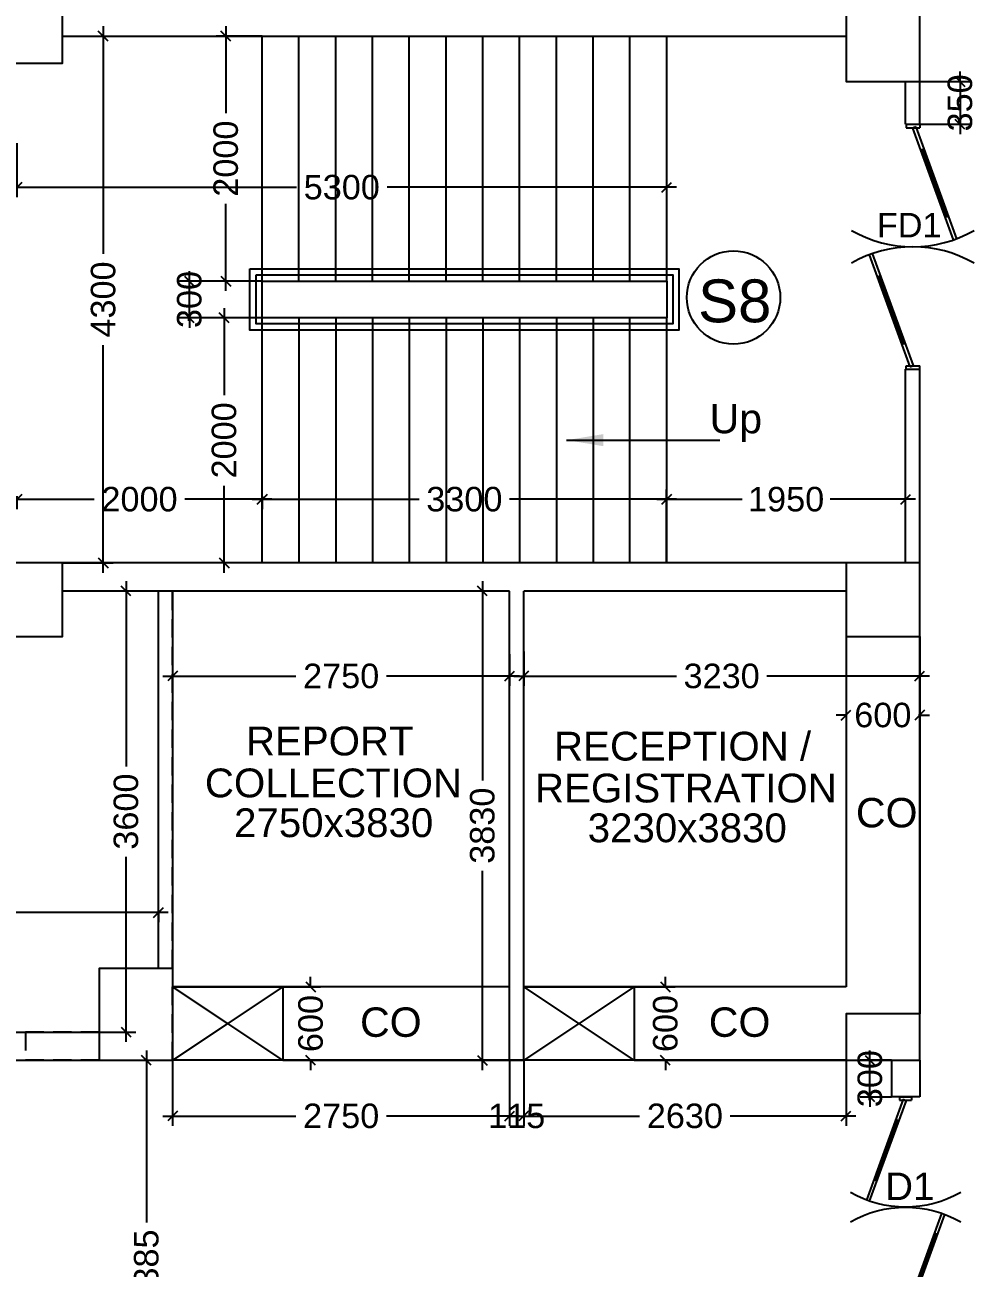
# Model space of a CAD drawing. Extents: x 6345096 to 6738923, y -6490958 to -6305885.
# Drawn here: x 6565660 to 6573420, y -6405167 to -6395018 of the extents above; entities that cross this region are included whole.
import ezdxf
from ezdxf.enums import TextEntityAlignment as Align

# ---------------------------------------------------------------- set-up
doc = ezdxf.new("R2010")
doc.units = 0
doc.header["$LTSCALE"] = 600
doc.header["$MEASUREMENT"] = 0
doc.header["$PDMODE"] = 35
doc.linetypes.add('DASHED', pattern=[0.75, 0.5, -0.25])
doc.linetypes.add('HIDDEN', pattern=[0.375, 0.25, -0.125])
doc.layers.get('0').update_dxf_attribs({"linetype": 'CONTINUOUS'})
doc.layers.get('Defpoints').update_dxf_attribs({"linetype": 'CONTINUOUS'})
for name, color, linetype in [('Counter', 7, 'CONTINUOUS'), ('DOOR', 32, 'CONTINUOUS'), ('Fire Door', 10, 'CONTINUOUS'), ('HS', 251, 'CONTINUOUS'), ('joinery', 7, 'CONTINUOUS'), ('LA-column', 3, 'CONTINUOUS'), ('PARTI', 21, 'CONTINUOUS'), ('Railing', 21, 'CONTINUOUS'), ('Room Dim', 1, 'CONTINUOUS'), ('Stairscase', 7, 'CONTINUOUS'), ('STEPS', 7, 'CONTINUOUS'), ('TEXT', 6, 'CONTINUOUS'), ('Walls', 7, 'CONTINUOUS'), ('Working Dim', 5, 'CONTINUOUS')]:
    doc.layers.add(name, color=color, linetype=linetype)
doc.styles.add('ari', font='arial.ttf')
doc.styles.add('ARIAL', font='arial.ttf')
doc.dimstyles.new('int. dim', dxfattribs={"dimtxt": 200, "dimasz": 80, "dimexe": 80, "dimexo": 0, "dimgap": 70, "dimtad": 0, "dimdec": 0, "dimzin": 12, "dimdsep": 46, "dimtxsty": 'ari', "dimblk": 'OBLIQUE', "dimcen": 2, "dimdle": 80, "dimclrd": 256, "dimclre": 256, "dimclrt": 6, "dimadec": 0, "dimazin": 0, "dimtfac": 1, "dimtdec": 0, "dimtix": 1, "dimtmove": 2, "dimatfit": 3, "dimfxl": 1, "dimtolj": 1, "dimtzin": 0, "dimlwd": -1, "dimlwe": -1, "dimarcsym": 0})

# ---------------------------------------------------------------- blocks, each defined once
blk = doc.blocks.new('_Oblique')
at = {"color": 0, "linetype": 'ByBlock', "lineweight": -2}
blk.add_line((-0.5, -0.5), (0.5, 0.5), dxfattribs=at)
blk = doc.blocks.new('*D687')
at = {"layer": 'Defpoints', "color": 0, "transparency": 16777216}
for p in [(6566750, -6399640, 5), (6566265, -6403240), (6566485, -6403240)]:
    blk.add_point(p, dxfattribs=at)
at = {"layer": 'Working Dim', "transparency": 16777216}
for p, q in [((6566485, -6399560), (6566485, -6401071)), ((6566750, -6399640), (6566405, -6399640)), ((6566485, -6403320), (6566485, -6401808)), ((6566265, -6403240), (6566565, -6403240))]:
    blk.add_line(p, q, dxfattribs=at)
at = {"layer": 'Working Dim', "transparency": 16777216, "xscale": 80, "yscale": 80, "zscale": 80}
for p, rotation in [((6566485, -6399640), 90), ((6566485, -6403240), 270)]:
    blk.add_blockref('_Oblique', p, dxfattribs=dict(at, rotation=rotation))
at = {"layer": 'Working Dim', "color": 6, "transparency": 16777216, "insert": (6566485, -6401440), "char_height": 200, "attachment_point": 5, "rotation": 90, "style": 'ari'}
blk.add_mtext('\\A1;3600', dxfattribs=at)
blk = doc.blocks.new('*D688')
at = {"layer": 'Defpoints', "color": 0, "transparency": 16777216}
for p in [(6566865, -6400154, 5), (6569614, -6400154, 5), (6569614, -6400334)]:
    blk.add_point(p, dxfattribs=at)
at = {"layer": 'Working Dim', "transparency": 16777216}
for p, q in [((6566865, -6400154), (6566865, -6400414)), ((6569614, -6400154), (6569614, -6400414)), ((6566785, -6400334), (6567870, -6400334)), ((6569694, -6400334), (6568610, -6400334))]:
    blk.add_line(p, q, dxfattribs=at)
at = {"layer": 'Working Dim', "transparency": 16777216, "xscale": 80, "yscale": 80, "zscale": 80, "rotation": 180}
blk.add_blockref('_Oblique', (6566865, -6400334), dxfattribs=at)
at = {"layer": 'Working Dim', "transparency": 16777216, "xscale": 80, "yscale": 80, "zscale": 80}
blk.add_blockref('_Oblique', (6569614, -6400334), dxfattribs=at)
at = {"layer": 'Working Dim', "color": 6, "transparency": 16777216, "insert": (6568240, -6400334), "char_height": 200, "attachment_point": 5, "style": 'ari'}
blk.add_mtext('\\A1;2750', dxfattribs=at)
blk = doc.blocks.new('*D689')
at = {"layer": 'Defpoints', "color": 0, "transparency": 16777216}
for p in [(6569614, -6399640, 5), (6569392, -6403470), (6569614, -6403470, 5)]:
    blk.add_point(p, dxfattribs=at)
at = {"layer": 'Working Dim', "transparency": 16777216}
for p, q in [((6569392, -6399560), (6569392, -6401186)), ((6569614, -6399640), (6569312, -6399640)), ((6569392, -6403550), (6569392, -6401923)), ((6569614, -6403470), (6569312, -6403470))]:
    blk.add_line(p, q, dxfattribs=at)
at = {"layer": 'Working Dim', "transparency": 16777216, "xscale": 80, "yscale": 80, "zscale": 80}
for p, rotation in [((6569392, -6399640), 90), ((6569392, -6403470), 270)]:
    blk.add_blockref('_Oblique', p, dxfattribs=dict(at, rotation=rotation))
at = {"layer": 'Working Dim', "color": 6, "transparency": 16777216, "insert": (6569392, -6401555), "char_height": 200, "attachment_point": 5, "rotation": 90, "style": 'ari'}
blk.add_mtext('\\A1;3830', dxfattribs=at)
blk = doc.blocks.new('*D690')
at = {"layer": 'Defpoints', "color": 0, "transparency": 16777216}
for p in [(6567765, -6402870, 2), (6567765, -6403470, 2), (6567991, -6403470)]:
    blk.add_point(p, dxfattribs=at)
at = {"layer": 'Working Dim', "transparency": 16777216}
for p, q in [((6567991, -6402870), (6567991, -6402790)), ((6567765, -6402870), (6568071, -6402870)), ((6567991, -6402870), (6567991, -6402879)), ((6567765, -6403470), (6568071, -6403470)), ((6567991, -6403470), (6567991, -6403461)), ((6567991, -6403470), (6567991, -6403550))]:
    blk.add_line(p, q, dxfattribs=at)
at = {"layer": 'Working Dim', "transparency": 16777216, "xscale": 80, "yscale": 80, "zscale": 80}
for p, rotation in [((6567991, -6402870), 270), ((6567991, -6403470), 90)]:
    blk.add_blockref('_Oblique', p, dxfattribs=dict(at, rotation=rotation))
at = {"layer": 'Working Dim', "color": 6, "transparency": 16777216, "insert": (6567991, -6403170), "char_height": 200, "attachment_point": 5, "rotation": 90, "style": 'ari'}
blk.add_mtext('\\A1;600', dxfattribs=at)
blk = doc.blocks.new('*D691')
at = {"layer": 'Defpoints', "color": 0, "transparency": 16777216}
for p in [(6570629, -6402870, 2), (6570885, -6402870), (6570629, -6403470, 2)]:
    blk.add_point(p, dxfattribs=at)
at = {"layer": 'Working Dim', "transparency": 16777216}
for p, q in [((6570885, -6402870), (6570885, -6402790)), ((6570629, -6402870), (6570965, -6402870)), ((6570885, -6402870), (6570885, -6402879)), ((6570629, -6403470), (6570965, -6403470)), ((6570885, -6403470), (6570885, -6403461)), ((6570885, -6403470), (6570885, -6403550))]:
    blk.add_line(p, q, dxfattribs=at)
at = {"layer": 'Working Dim', "transparency": 16777216, "xscale": 80, "yscale": 80, "zscale": 80}
for p, rotation in [((6570885, -6402870), 270), ((6570885, -6403470), 90)]:
    blk.add_blockref('_Oblique', p, dxfattribs=dict(at, rotation=rotation))
at = {"layer": 'Working Dim', "color": 6, "transparency": 16777216, "insert": (6570885, -6403170), "char_height": 200, "attachment_point": 5, "rotation": 90, "style": 'ari'}
blk.add_mtext('\\A1;600', dxfattribs=at)
blk = doc.blocks.new('*D692')
at = {"layer": 'Defpoints', "color": 0, "transparency": 16777216}
for p in [(6569729, -6400134, 5), (6572959, -6400134, 2), (6572959, -6400334)]:
    blk.add_point(p, dxfattribs=at)
at = {"layer": 'Working Dim', "transparency": 16777216}
for p, q in [((6569729, -6400134), (6569729, -6400414)), ((6572959, -6400134), (6572959, -6400414)), ((6569649, -6400334), (6570976, -6400334)), ((6573039, -6400334), (6571713, -6400334))]:
    blk.add_line(p, q, dxfattribs=at)
at = {"layer": 'Working Dim', "transparency": 16777216, "xscale": 80, "yscale": 80, "zscale": 80, "rotation": 180}
blk.add_blockref('_Oblique', (6569729, -6400334), dxfattribs=at)
at = {"layer": 'Working Dim', "transparency": 16777216, "xscale": 80, "yscale": 80, "zscale": 80}
blk.add_blockref('_Oblique', (6572959, -6400334), dxfattribs=at)
at = {"layer": 'Working Dim', "color": 6, "transparency": 16777216, "insert": (6571344, -6400334), "char_height": 200, "attachment_point": 5, "style": 'ari'}
blk.add_mtext('\\A1;3230', dxfattribs=at)
blk = doc.blocks.new('*D693')
at = {"layer": 'Defpoints', "color": 0, "transparency": 16777216}
for p in [(6572554, -6403470), (6572729, -6403470, 5), (6572729, -6403770, 5)]:
    blk.add_point(p, dxfattribs=at)
at = {"layer": 'Working Dim', "transparency": 16777216}
for p, q in [((6572554, -6403470), (6572554, -6403390)), ((6572729, -6403470), (6572474, -6403470)), ((6572554, -6403770), (6572554, -6403470)), ((6572729, -6403770), (6572474, -6403770)), ((6572554, -6403770), (6572554, -6403850))]:
    blk.add_line(p, q, dxfattribs=at)
at = {"layer": 'Working Dim', "transparency": 16777216, "xscale": 80, "yscale": 80, "zscale": 80}
for p, rotation in [((6572554, -6403470), 270), ((6572554, -6403770), 90)]:
    blk.add_blockref('_Oblique', p, dxfattribs=dict(at, rotation=rotation))
at = {"layer": 'Working Dim', "color": 6, "transparency": 16777216, "insert": (6572554, -6403620), "char_height": 200, "attachment_point": 5, "rotation": 90, "style": 'ari'}
blk.add_mtext('\\A1;300', dxfattribs=at)
blk = doc.blocks.new('*D695')
at = {"layer": 'Defpoints', "color": 0, "transparency": 16777216}
for p in [(6566565, -6403470, 2), (6566565, -6406855, 5), (6566651, -6406855)]:
    blk.add_point(p, dxfattribs=at)
at = {"layer": 'Working Dim', "transparency": 16777216}
for p, q in [((6566651, -6403390), (6566651, -6404793)), ((6566565, -6403470), (6566731, -6403470)), ((6566651, -6406935), (6566651, -6405531)), ((6566565, -6406855), (6566731, -6406855))]:
    blk.add_line(p, q, dxfattribs=at)
at = {"layer": 'Working Dim', "transparency": 16777216, "xscale": 80, "yscale": 80, "zscale": 80}
for p, rotation in [((6566651, -6403470), 90), ((6566651, -6406855), 270)]:
    blk.add_blockref('_Oblique', p, dxfattribs=dict(at, rotation=rotation))
at = {"layer": 'Working Dim', "color": 6, "transparency": 16777216, "insert": (6566651, -6405162), "char_height": 200, "attachment_point": 5, "rotation": 90, "style": 'ari'}
blk.add_mtext('\\A1;3385', dxfattribs=at)
blk = doc.blocks.new('*D1095')
at = {"layer": 'Defpoints', "color": 0, "transparency": 16777216}
for p in [(6566865, -6403470, 2), (6569614, -6403470, 5), (6569614, -6403925)]:
    blk.add_point(p, dxfattribs=at)
at = {"layer": 'Working Dim', "transparency": 16777216}
for p, q in [((6566865, -6403470), (6566865, -6404005)), ((6569614, -6403470), (6569614, -6404005)), ((6566785, -6403925), (6567870, -6403925)), ((6569694, -6403925), (6568610, -6403925))]:
    blk.add_line(p, q, dxfattribs=at)
at = {"layer": 'Working Dim', "transparency": 16777216, "xscale": 80, "yscale": 80, "zscale": 80, "rotation": 180}
blk.add_blockref('_Oblique', (6566865, -6403925), dxfattribs=at)
at = {"layer": 'Working Dim', "transparency": 16777216, "xscale": 80, "yscale": 80, "zscale": 80}
blk.add_blockref('_Oblique', (6569614, -6403925), dxfattribs=at)
at = {"layer": 'Working Dim', "color": 6, "transparency": 16777216, "insert": (6568240, -6403925), "char_height": 200, "attachment_point": 5, "style": 'ari'}
blk.add_mtext('\\A1;2750', dxfattribs=at)
blk = doc.blocks.new('*D1096')
at = {"layer": 'Defpoints', "color": 0, "transparency": 16777216}
for p in [(6569614, -6403470, 5), (6569729, -6403470, 2), (6569729, -6403925)]:
    blk.add_point(p, dxfattribs=at)
at = {"layer": 'Working Dim', "transparency": 16777216}
for p, q in [((6569614, -6403470), (6569614, -6404005)), ((6569729, -6403470), (6569729, -6404005)), ((6569614, -6403925), (6569534, -6403925)), ((6569614, -6403925), (6569729, -6403925)), ((6569729, -6403925), (6569809, -6403925))]:
    blk.add_line(p, q, dxfattribs=at)
at = {"layer": 'Working Dim', "transparency": 16777216, "xscale": 80, "yscale": 80, "zscale": 80}
blk.add_blockref('_Oblique', (6569614, -6403925), dxfattribs=at)
at = {"layer": 'Working Dim', "transparency": 16777216, "xscale": 80, "yscale": 80, "zscale": 80, "rotation": 180}
blk.add_blockref('_Oblique', (6569729, -6403925), dxfattribs=at)
at = {"layer": 'Working Dim', "color": 6, "transparency": 16777216, "insert": (6569672, -6403925), "char_height": 200, "attachment_point": 5, "style": 'ari'}
blk.add_mtext('\\A1;115', dxfattribs=at)
blk = doc.blocks.new('*D1097')
at = {"layer": 'Defpoints', "color": 0, "transparency": 16777216}
for p in [(6569729, -6403470, 2), (6572359, -6403470, 5), (6572359, -6403925)]:
    blk.add_point(p, dxfattribs=at)
at = {"layer": 'Working Dim', "transparency": 16777216}
for p, q in [((6569729, -6403470), (6569729, -6404005)), ((6572359, -6403470), (6572359, -6404005)), ((6569649, -6403925), (6570674, -6403925)), ((6572439, -6403925), (6571414, -6403925))]:
    blk.add_line(p, q, dxfattribs=at)
at = {"layer": 'Working Dim', "transparency": 16777216, "xscale": 80, "yscale": 80, "zscale": 80, "rotation": 180}
blk.add_blockref('_Oblique', (6569729, -6403925), dxfattribs=at)
at = {"layer": 'Working Dim', "transparency": 16777216, "xscale": 80, "yscale": 80, "zscale": 80}
blk.add_blockref('_Oblique', (6572359, -6403925), dxfattribs=at)
at = {"layer": 'Working Dim', "color": 6, "transparency": 16777216, "insert": (6571044, -6403925), "char_height": 200, "attachment_point": 5, "style": 'ari'}
blk.add_mtext('\\A1;2630', dxfattribs=at)
blk = doc.blocks.new('A$C15456D16')
at = {"layer": 'Fire Door'}
for p, q in [((969, -4), (56, 329)), ((969, -4), (56, 329)), ((969, -4), (56, 329)), ((979, 23), (65, 355)), ((979, 23), (65, 355)), ((979, 23), (65, 355)), ((248, 289), (238, 262)), ((248, 289), (238, 262)), ((248, 289), (238, 262)), ((791, 76), (243, 276)), ((791, 76), (243, 276)), ((791, 76), (243, 276)), ((-1000, 56), (-972, 56)), ((-1000, -56), (-1000, 56)), ((-1000, 56), (-972, 56)), ((-1000, -56), (-1000, 56)), ((-1000, 56), (-972, 56)), ((-1000, -56), (-1000, 56)), ((-979, -23), (-969, 4)), ((-979, -23), (-969, 4)), ((-979, -23), (-969, 4)), ((-972, -56), (-972, 56)), ((-972, -56), (-972, 56)), ((-972, -56), (-972, 56)), ((-969, 4), (-56, -329)), ((-969, 4), (-56, -329)), ((-969, 4), (-56, -329)), ((796, 89), (786, 63)), ((796, 89), (786, 63)), ((796, 89), (786, 63)), ((979, 23), (969, -4)), ((979, 23), (969, -4)), ((979, 23), (969, -4)), ((1000, 56), (972, 56)), ((972, -56), (972, 56)), ((1000, 56), (972, 56)), ((972, -56), (972, 56)), ((1000, 56), (972, 56)), ((972, -56), (972, 56)), ((1000, -56), (1000, 56)), ((1000, -56), (1000, 56)), ((1000, -56), (1000, 56)), ((-1000, -56), (-972, -56)), ((-1000, -56), (-972, -56)), ((-1000, -56), (-972, -56)), ((-979, -23), (-65, -355)), ((-979, -23), (-65, -355)), ((-979, -23), (-65, -355)), ((-796, -89), (-786, -63)), ((-796, -89), (-786, -63)), ((-796, -89), (-786, -63)), ((-791, -76), (-243, -276)), ((-791, -76), (-243, -276)), ((-791, -76), (-243, -276)), ((1000, -56), (972, -56)), ((1000, -56), (972, -56)), ((1000, -56), (972, -56)), ((-238, -262), (-248, -289)), ((-238, -262), (-248, -289)), ((-238, -262), (-248, -289))]:
    blk.add_line(p, q, dxfattribs=at)
at = {"layer": 'Fire Door', "extrusion": (0, 0, -1)}
for centre, major_axis, start_param, end_param in [((-1000, 0), (-1000, 0), 2.617886, 3.665084), ((-1000, 0), (-1000, 0), 2.617886, 3.665084), ((-1000, 0), (-1000, 0), 2.617886, 3.665084), ((1000, 0), (1000, 0), 2.618102, 3.665299), ((1000, 0), (1000, 0), 2.618102, 3.665299), ((1000, 0), (1000, 0), 2.618102, 3.665299)]:
    blk.add_ellipse(centre, major_axis=major_axis, ratio=1, start_param=start_param, end_param=end_param, dxfattribs=at)
blk = doc.blocks.new('*D1412')
at = {"layer": 'Defpoints', "color": 0, "transparency": 16777216}
for p in [(6572960, -6395480, 2), (6572960, -6395830, 2), (6573289, -6395830)]:
    blk.add_point(p, dxfattribs=at)
at = {"layer": 'Working Dim', "transparency": 16777216}
for p, q in [((6573289, -6395480), (6573289, -6395400)), ((6572960, -6395480), (6573369, -6395480)), ((6573289, -6395480), (6573289, -6395830)), ((6572960, -6395830), (6573369, -6395830)), ((6573289, -6395830), (6573289, -6395910))]:
    blk.add_line(p, q, dxfattribs=at)
at = {"layer": 'Working Dim', "transparency": 16777216, "xscale": 80, "yscale": 80, "zscale": 80}
for p, rotation in [((6573289, -6395480), 270), ((6573289, -6395830), 90)]:
    blk.add_blockref('_Oblique', p, dxfattribs=dict(at, rotation=rotation))
at = {"layer": 'Working Dim', "color": 6, "transparency": 16777216, "insert": (6573289, -6395655), "char_height": 200, "attachment_point": 5, "rotation": 90, "style": 'ari'}
blk.add_mtext('\\A1;350', dxfattribs=at)
blk = doc.blocks.new('Z$W@#5624')
at = {"layer": 'DOOR'}
for p, q in [((19, 470), (840, 769)), ((28, 446), (849, 745)), ((188, 518), (680, 697)), ((676, 709), (685, 685)), ((183, 529), (192, 506)), ((0, 400), (0, 499)), ((0, 499), (25, 499)), ((19, 470), (28, 446)), ((25, 400), (25, 499)), ((1770, 453), (949, 154)), ((1779, 429), (957, 130)), ((1779, 429), (1770, 453)), ((1798, 499), (1773, 499)), ((1773, 400), (1773, 499)), ((1798, 400), (1798, 499)), ((0, 400), (25, 400)), ((1610, 381), (1117, 202)), ((1614, 369), (1606, 393)), ((1798, 400), (1773, 400)), ((1113, 214), (1122, 190))]:
    blk.add_line(p, q, dxfattribs=at)
at = {"layer": 'DOOR', "color": 145}
for centre, start_param, end_param in [((0, 449), 2.617994, 3.665191), ((1798, 449), -0.523599, 0.523599)]:
    blk.add_ellipse(centre, major_axis=(-899, 0), ratio=1, start_param=start_param, end_param=end_param, dxfattribs=at)
blk = doc.blocks.new('*D1732')
at = {"layer": 'Defpoints', "color": 0, "transparency": 16777216}
for p in [(6565595, -6398864, 5), (6567595, -6398864, 3), (6567595, -6398891)]:
    blk.add_point(p, dxfattribs=at)
at = {"layer": 'Working Dim', "transparency": 16777216}
for p, q in [((6565515, -6398891), (6566225, -6398891)), ((6565595, -6398864), (6565595, -6398971)), ((6567675, -6398891), (6566965, -6398891)), ((6567595, -6398864), (6567595, -6398971))]:
    blk.add_line(p, q, dxfattribs=at)
at = {"layer": 'Working Dim', "transparency": 16777216, "xscale": 80, "yscale": 80, "zscale": 80, "rotation": 180}
blk.add_blockref('_Oblique', (6565595, -6398891), dxfattribs=at)
at = {"layer": 'Working Dim', "transparency": 16777216, "xscale": 80, "yscale": 80, "zscale": 80}
blk.add_blockref('_Oblique', (6567595, -6398891), dxfattribs=at)
at = {"layer": 'Working Dim', "color": 6, "transparency": 16777216, "insert": (6566595, -6398891), "char_height": 200, "attachment_point": 5, "style": 'ari'}
blk.add_mtext('\\A1;2000', dxfattribs=at)
blk = doc.blocks.new('*D1733')
at = {"layer": 'Defpoints', "color": 0, "transparency": 16777216}
for p in [(6567595, -6398864, 3), (6570895, -6398891, 3), (6570895, -6398891)]:
    blk.add_point(p, dxfattribs=at)
at = {"layer": 'Working Dim', "transparency": 16777216}
for p, q in [((6570895, -6398891), (6570895, -6398811)), ((6567515, -6398891), (6568877, -6398891)), ((6567595, -6398864), (6567595, -6398971)), ((6570975, -6398891), (6569614, -6398891))]:
    blk.add_line(p, q, dxfattribs=at)
at = {"layer": 'Working Dim', "transparency": 16777216, "xscale": 80, "yscale": 80, "zscale": 80, "rotation": 180}
blk.add_blockref('_Oblique', (6567595, -6398891), dxfattribs=at)
at = {"layer": 'Working Dim', "transparency": 16777216, "xscale": 80, "yscale": 80, "zscale": 80}
blk.add_blockref('_Oblique', (6570895, -6398891), dxfattribs=at)
at = {"layer": 'Working Dim', "color": 6, "transparency": 16777216, "insert": (6569245, -6398891), "char_height": 200, "attachment_point": 5, "style": 'ari'}
blk.add_mtext('\\A1;3300', dxfattribs=at)
blk = doc.blocks.new('*D1753')
at = {"layer": 'Defpoints', "color": 0, "transparency": 16777216}
for p in [(6570895, -6398891), (6570895, -6399410, 3), (6572845, -6399410, 10)]:
    blk.add_point(p, dxfattribs=at)
at = {"layer": 'Working Dim', "transparency": 16777216}
for p, q in [((6570895, -6399410), (6570895, -6398811)), ((6572845, -6399410), (6572845, -6398811)), ((6570815, -6398891), (6571511, -6398891)), ((6572925, -6398891), (6572229, -6398891))]:
    blk.add_line(p, q, dxfattribs=at)
at = {"layer": 'Working Dim', "transparency": 16777216, "xscale": 80, "yscale": 80, "zscale": 80, "rotation": 180}
blk.add_blockref('_Oblique', (6570895, -6398891), dxfattribs=at)
at = {"layer": 'Working Dim', "transparency": 16777216, "xscale": 80, "yscale": 80, "zscale": 80}
blk.add_blockref('_Oblique', (6572845, -6398891), dxfattribs=at)
at = {"layer": 'Working Dim', "color": 6, "transparency": 16777216, "insert": (6571870, -6398891), "char_height": 200, "attachment_point": 5, "style": 'ari'}
blk.add_mtext('\\A1;1950', dxfattribs=at)
blk = doc.blocks.new('*D1763')
at = {"layer": 'Defpoints', "color": 0, "transparency": 16777216}
for p in [(6566181, -6395110, 5), (6566299, -6395110), (6565965, -6399410, 5)]:
    blk.add_point(p, dxfattribs=at)
at = {"layer": 'Working Dim', "transparency": 16777216}
for p, q in [((6566299, -6395030), (6566299, -6396887)), ((6566181, -6395110), (6566379, -6395110)), ((6566299, -6399490), (6566299, -6397632)), ((6565965, -6399410), (6566379, -6399410))]:
    blk.add_line(p, q, dxfattribs=at)
at = {"layer": 'Working Dim', "transparency": 16777216, "xscale": 80, "yscale": 80, "zscale": 80}
for p, rotation in [((6566299, -6395110), 90), ((6566299, -6399410), 270)]:
    blk.add_blockref('_Oblique', p, dxfattribs=dict(at, rotation=rotation))
at = {"layer": 'Working Dim', "color": 6, "transparency": 16777216, "insert": (6566299, -6397260), "char_height": 200, "attachment_point": 5, "rotation": 90, "style": 'ari'}
blk.add_mtext('\\A1;4300', dxfattribs=at)
blk = doc.blocks.new('*D1764')
at = {"layer": 'Defpoints', "color": 0, "transparency": 16777216}
for p in [(6565595, -6395985, 5), (6570895, -6395985, 3), (6570895, -6396344)]:
    blk.add_point(p, dxfattribs=at)
at = {"layer": 'Working Dim', "transparency": 16777216}
for p, q in [((6565595, -6395985), (6565595, -6396424)), ((6570895, -6395985), (6570895, -6396424)), ((6565515, -6396344), (6567877, -6396344)), ((6570975, -6396344), (6568614, -6396344))]:
    blk.add_line(p, q, dxfattribs=at)
at = {"layer": 'Working Dim', "transparency": 16777216, "xscale": 80, "yscale": 80, "zscale": 80, "rotation": 180}
blk.add_blockref('_Oblique', (6565595, -6396344), dxfattribs=at)
at = {"layer": 'Working Dim', "transparency": 16777216, "xscale": 80, "yscale": 80, "zscale": 80}
blk.add_blockref('_Oblique', (6570895, -6396344), dxfattribs=at)
at = {"layer": 'Working Dim', "color": 6, "transparency": 16777216, "insert": (6568245, -6396344), "char_height": 200, "attachment_point": 5, "style": 'ari'}
blk.add_mtext('\\A1;5300', dxfattribs=at)
blk = doc.blocks.new('*D1765')
at = {"layer": 'Defpoints', "color": 0, "transparency": 16777216}
for p in [(6567595, -6397410, 3), (6567285, -6399410), (6567595, -6399410, 3)]:
    blk.add_point(p, dxfattribs=at)
at = {"layer": 'Working Dim', "transparency": 16777216}
for p, q in [((6567285, -6397330), (6567285, -6398040)), ((6567595, -6397410), (6567205, -6397410)), ((6567285, -6399490), (6567285, -6398780)), ((6567595, -6399410), (6567205, -6399410))]:
    blk.add_line(p, q, dxfattribs=at)
at = {"layer": 'Working Dim', "transparency": 16777216, "xscale": 80, "yscale": 80, "zscale": 80}
for p, rotation in [((6567285, -6397410), 90), ((6567285, -6399410), 270)]:
    blk.add_blockref('_Oblique', p, dxfattribs=dict(at, rotation=rotation))
at = {"layer": 'Working Dim', "color": 6, "transparency": 16777216, "insert": (6567285, -6398410), "char_height": 200, "attachment_point": 5, "rotation": 90, "style": 'ari'}
blk.add_mtext('\\A1;2000', dxfattribs=at)
blk = doc.blocks.new('*D1766')
at = {"layer": 'Defpoints', "color": 0, "transparency": 16777216}
for p in [(6567299, -6395110), (6567595, -6395110, 3), (6567595, -6397110, 3)]:
    blk.add_point(p, dxfattribs=at)
at = {"layer": 'Working Dim', "transparency": 16777216}
for p, q in [((6567299, -6395030), (6567299, -6395740)), ((6567595, -6395110), (6567219, -6395110)), ((6567299, -6397190), (6567299, -6396480)), ((6567595, -6397110), (6567219, -6397110))]:
    blk.add_line(p, q, dxfattribs=at)
at = {"layer": 'Working Dim', "transparency": 16777216, "xscale": 80, "yscale": 80, "zscale": 80}
for p, rotation in [((6567299, -6395110), 90), ((6567299, -6397110), 270)]:
    blk.add_blockref('_Oblique', p, dxfattribs=dict(at, rotation=rotation))
at = {"layer": 'Working Dim', "color": 6, "transparency": 16777216, "insert": (6567299, -6396110), "char_height": 200, "attachment_point": 5, "rotation": 90, "style": 'ari'}
blk.add_mtext('\\A1;2000', dxfattribs=at)
blk = doc.blocks.new('*D1767')
at = {"layer": 'Defpoints', "color": 0, "transparency": 16777216}
for p in [(6567002, -6397110), (6567520, -6397110), (6567520, -6397410)]:
    blk.add_point(p, dxfattribs=at)
at = {"layer": 'Working Dim', "transparency": 16777216}
for p, q in [((6567520, -6397110), (6566922, -6397110)), ((6567002, -6397110), (6567002, -6397030)), ((6567002, -6397410), (6567002, -6397110)), ((6567520, -6397410), (6566922, -6397410)), ((6567002, -6397410), (6567002, -6397490))]:
    blk.add_line(p, q, dxfattribs=at)
at = {"layer": 'Working Dim', "transparency": 16777216, "xscale": 80, "yscale": 80, "zscale": 80}
for p, rotation in [((6567002, -6397110), 270), ((6567002, -6397410), 90)]:
    blk.add_blockref('_Oblique', p, dxfattribs=dict(at, rotation=rotation))
at = {"layer": 'Working Dim', "color": 6, "transparency": 16777216, "insert": (6567002, -6397260), "char_height": 200, "attachment_point": 5, "rotation": 90, "style": 'ari'}
blk.add_mtext('\\A1;300', dxfattribs=at)
blk = doc.blocks.new('*D1990')
at = {"layer": 'Defpoints', "color": 0, "transparency": 16777216}
for p in [(6560771, -6402264), (6566750, -6402264), (6566750, -6402264)]:
    blk.add_point(p, dxfattribs=at)
at = {"layer": 'Working Dim', "transparency": 16777216}
for p, q in [((6560691, -6402264), (6563393, -6402264)), ((6560771, -6402264), (6560771, -6402344)), ((6566830, -6402264), (6564129, -6402264)), ((6566750, -6402264), (6566750, -6402344))]:
    blk.add_line(p, q, dxfattribs=at)
at = {"layer": 'Working Dim', "transparency": 16777216, "xscale": 80, "yscale": 80, "zscale": 80, "rotation": 180}
blk.add_blockref('_Oblique', (6560771, -6402264), dxfattribs=at)
at = {"layer": 'Working Dim', "transparency": 16777216, "xscale": 80, "yscale": 80, "zscale": 80}
blk.add_blockref('_Oblique', (6566750, -6402264), dxfattribs=at)
at = {"layer": 'Working Dim', "color": 6, "transparency": 16777216, "insert": (6563761, -6402264), "char_height": 200, "attachment_point": 5, "style": 'ari'}
blk.add_mtext('\\A1;5980', dxfattribs=at)
blk = doc.blocks.new('*D2108')
at = {"layer": 'Defpoints', "color": 0, "transparency": 16777216}
for p in [(6572359, -6400579, 2), (6572959, -6400579, -7), (6572959, -6400653)]:
    blk.add_point(p, dxfattribs=at)
at = {"layer": 'Working Dim', "transparency": 16777216}
for p, q in [((6572359, -6400579), (6572359, -6400733)), ((6572959, -6400579), (6572959, -6400733)), ((6572359, -6400653), (6572279, -6400653)), ((6572359, -6400653), (6572368, -6400653)), ((6572959, -6400653), (6572951, -6400653)), ((6572959, -6400653), (6573039, -6400653))]:
    blk.add_line(p, q, dxfattribs=at)
at = {"layer": 'Working Dim', "transparency": 16777216, "xscale": 80, "yscale": 80, "zscale": 80}
blk.add_blockref('_Oblique', (6572359, -6400653), dxfattribs=at)
at = {"layer": 'Working Dim', "transparency": 16777216, "xscale": 80, "yscale": 80, "zscale": 80, "rotation": 180}
blk.add_blockref('_Oblique', (6572959, -6400653), dxfattribs=at)
at = {"layer": 'Working Dim', "color": 6, "transparency": 16777216, "insert": (6572659, -6400653), "char_height": 200, "attachment_point": 5, "style": 'ari'}
blk.add_mtext('\\A1;600', dxfattribs=at)
blk = doc.blocks.new('A$C2CD672AE')
at = {"layer": 'PARTI', "color": 8, "linetype": 'HIDDEN', "extrusion": (0.000145144, 2.25336e-17, 1)}
for p, q in [((42040.1, 56414.3, 1.7), (42040.1, 53554.2, 1.7)), ((42640.1, 56414.3, 1.7), (42640.1, 53334.3, 1.7))]:
    blk.add_line(p, q, dxfattribs=at)
at = {"layer": 'PARTI', "color": 8, "linetype": 'HIDDEN'}
for p, q in [((39295.1, 53554.2, 2.4), (36546.1, 53554.2, 2.4)), ((42040.1, 53554.2, 2.4), (39410.1, 53554.2, 2.4)), ((42040.1, 52954.2, 2.4), (36546.1, 52954.2, 2.4))]:
    blk.add_line(p, q, dxfattribs=at)
at = {"layer": 'PARTI', "color": 8, "linetype": 'HIDDEN', "ltscale": 10}
for p, q in [((37446.1, 53554.2, 2.4), (36546.1, 52954.3, 2.4)), ((37446.1, 52954.2, 2.4), (36546.1, 53554.2, 2.4)), ((40310.1, 53554.2, 1.8), (39410.1, 52954.3, 1.8)), ((40310.1, 52954.2, 1.8), (39410.1, 53554.2, 1.8))]:
    blk.add_line(p, q, dxfattribs=at)
at = {"layer": 'PARTI', "color": 8, "linetype": 'HIDDEN'}
for points, elevation in [([(36546.1, 53554.2), (37446.1, 53554.2), (37446.1, 52954.2), (36546.1, 52954.2)], 2.4), ([(39410.1, 53554.2), (40310.1, 53554.2), (40310.1, 52954.2), (39410.1, 52954.2)], 1.8)]:
    blk.add_lwpolyline(points, close=True, dxfattribs=dict(at, elevation=elevation))
at = {"layer": 'Walls', "color": 8, "linetype": 'HIDDEN'}
for p, q in [((35646.1, 61314.3), (42040.1, 61314.3)), ((42525.1, 60594.4, 2.4), (42640.1, 60594.4, 2.4)), ((42525.1, 58594.3, 2.4), (42640.1, 58594.3, 2.4)), ((42040.1, 57014.3), (35646.1, 57014.3)), ((39295.1, 56784.3), (35646.1, 56784.3)), ((36431.1, 53704.3), (36431.1, 56784.3)), ((36546.1, 53704.3), (36546.1, 56784.3)), ((42040.1, 56784.3), (39410.1, 56784.3)), ((35946.1, 53184.2), (35346.1, 53184.2)), ((35346.1, 53184.2), (35346.1, 52954.2)), ((35946.1, 52954.2), (35346.1, 52954.2)), ((42410.1, 52954.3), (42410.1, 52654.3)), ((42640.1, 52954.3), (42640.1, 52654.3)), ((42640.1, 52654.3), (42410.1, 52654.3))]:
    blk.add_line(p, q, dxfattribs=at)
at = {"layer": 'Walls', "color": 8, "linetype": 'HIDDEN', "extrusion": (0.000145144, -2.25336e-17, 1)}
for p, q in [((39295.1, 52954.2), (39295.1, 56784.3)), ((39410.1, 52954.2), (39410.1, 56784.3))]:
    blk.add_line(p, q, dxfattribs=at)
at = {"layer": 'Walls', "color": 8, "linetype": 'HIDDEN', "elevation": 2.4, "flags": 128}
for points in [[(42525.1, 60594.4), (42525.1, 60944.3)], [(42640.1, 60594.4), (42640.1, 60944.3)], [(42525.1, 57014.3), (42525.1, 58594.3)], [(42640.1, 57014.3), (42640.1, 58594.3)]]:
    blk.add_lwpolyline(points, dxfattribs=at)
at = {"layer": 'Walls', "color": 8, "linetype": 'HIDDEN', "elevation": 2.4}
blk.add_lwpolyline([(39293.1, 52954.2), (39410.1, 52954.3)], dxfattribs=at)
at = {"layer": 'Walls', "color": 8, "linetype": 'HIDDEN', "flags": 128}
for points in [[(42410.1, 52954.3), (42410.1, 52654.3)], [(42640.1, 52954.3), (42640.1, 52654.3)]]:
    blk.add_lwpolyline(points, dxfattribs=at)

msp = doc.modelspace()

# ---------------------------------------------------------------- linework, layer by layer
msp.add_circle((6571440.844, -6397243.63, 12.089), 381.426)
at = {"layer": 'Counter', "extrusion": (0.000145144, 2.25336e-17, 1)}
msp.add_line((6572359.438, -6400009.62, -5.131), (6572359.438, -6402869.655, -5.131), dxfattribs=at)
at = {"layer": 'Counter', "color": 252, "linetype": 'HIDDEN', "ltscale": 10}
for p, q in [((6567765.435, -6402869.665, -5.131), (6566865.435, -6403469.616, -5.131)), ((6567765.435, -6403469.665, -5.131), (6566865.438, -6402869.665, -5.131)), ((6570629.437, -6402869.66, -5.131), (6569729.437, -6403469.611, -5.131)), ((6570629.437, -6403469.66, -5.131), (6569729.439, -6402869.66, -5.131))]:
    msp.add_line(p, q, dxfattribs=at)
at = {"layer": 'Counter'}
msp.add_line((6572359.438, -6402869.655, -5.131), (6569729.438, -6402869.66, -5.131), dxfattribs=at)
at = {"layer": 'Counter', "elevation": -5.131}
msp.add_lwpolyline([(6570629.437, -6403469.66), (6572959.438, -6403469.66), (6572959.438, -6400009.62)], dxfattribs=at)
at = {"layer": 'Counter', "color": 252, "elevation": -5.131}
for points in [[(6566865.435, -6402869.665), (6567765.435, -6402869.665), (6567765.435, -6403469.665), (6566865.435, -6403469.665)], [(6569729.437, -6402869.66), (6570629.437, -6402869.66), (6570629.437, -6403469.66), (6569729.437, -6403469.66)]]:
    msp.add_lwpolyline(points, close=True, dxfattribs=at)
at = {"layer": 'Counter', "elevation": -5.131}
msp.add_lwpolyline([(6567765.435, -6403469.664), (6569614.438, -6403469.664), (6569614.438, -6402869.66), (6567765.435, -6402869.66)], close=True, dxfattribs=at)
at = {"layer": 'LA-column', "color": 2, "elevation": 2.39}
for points in [[(6565365.528, -6395329.616), (6565965.528, -6395329.616), (6565965.528, -6394879.616), (6565365.528, -6394879.616)], [(6572959.528, -6395479.616), (6572959.528, -6394879.616), (6572359.528, -6394879.616), (6572359.528, -6395479.616)], [(6565365.528, -6400009.616), (6565965.528, -6400009.616), (6565965.528, -6399409.616), (6565365.528, -6399409.616)], [(6572359.528, -6400009.616), (6572959.528, -6400009.616), (6572959.528, -6399409.616), (6572359.528, -6399409.616)], [(6566865.528, -6403469.612), (6566865.528, -6402719.612), (6566265.528, -6402719.612), (6566265.528, -6403469.612)], [(6572359.528, -6403469.615), (6572959.528, -6403469.615), (6572959.528, -6403089.615), (6572359.528, -6403089.615)]]:
    msp.add_lwpolyline(points, close=True, dxfattribs=at)
at = {"layer": 'PARTI', "extrusion": (0.000145144, 2.25336e-17, 1)}
for p, q in [((6572359.438, -6400009.62, 1.698), (6572359.438, -6402869.655, 1.698)), ((6572959.438, -6400009.62, 1.698), (6572959.438, -6403089.619, 1.698))]:
    msp.add_line(p, q, dxfattribs=at)
at = {"layer": 'PARTI'}
for p, q in [((6569614.438, -6402869.66, 2.39), (6566865.435, -6402869.665, 2.39)), ((6572359.438, -6402869.655, 2.39), (6569729.438, -6402869.66, 2.39)), ((6572359.437, -6403469.655, 2.39), (6566865.437, -6403469.665, 2.39))]:
    msp.add_line(p, q, dxfattribs=at)
at = {"layer": 'PARTI', "color": 252, "linetype": 'HIDDEN', "ltscale": 10}
for p, q in [((6567765.435, -6402869.665, 2.39), (6566865.435, -6403469.616, 2.39)), ((6567765.435, -6403469.665, 2.39), (6566865.438, -6402869.665, 2.39)), ((6570629.437, -6402869.66, 1.756), (6569729.437, -6403469.611, 1.756)), ((6570629.437, -6403469.66, 1.756), (6569729.439, -6402869.66, 1.756))]:
    msp.add_line(p, q, dxfattribs=at)
at = {"layer": 'PARTI', "color": 252}
for points, elevation in [([(6566865.435, -6402869.665), (6567765.435, -6402869.665), (6567765.435, -6403469.665), (6566865.435, -6403469.665)], 2.39), ([(6569729.437, -6402869.66), (6570629.437, -6402869.66), (6570629.437, -6403469.66), (6569729.437, -6403469.66)], 1.756)]:
    msp.add_lwpolyline(points, close=True, dxfattribs=dict(at, elevation=elevation))
at = {"layer": 'Railing'}
for points in [[(6567495.437, -6397009.596), (6570995.439, -6397009.596), (6570995.439, -6397509.598), (6567495.437, -6397509.598)], [(6567545.437, -6397059.596), (6570945.438, -6397059.596), (6570945.438, -6397459.597), (6567545.437, -6397459.597)]]:
    msp.add_lwpolyline(points, close=True, dxfattribs=at)
at = {"layer": 'Stairscase', "color": 8, "linetype": 'DASHED', "ltscale": 10}
for p, q in [((6567595.438, -6397109.597, 3.081), (6567595.438, -6395109.597, 3.081)), ((6567895.438, -6397109.597, 3.081), (6567895.438, -6395109.597, 3.081)), ((6568195.438, -6397109.597, 3.081), (6568195.438, -6395109.597, 3.081)), ((6568495.438, -6397109.597, 3.081), (6568495.438, -6395109.597, 3.081)), ((6568795.438, -6397109.597, 3.081), (6568795.438, -6395109.597, 3.081)), ((6569095.438, -6397109.597, 3.081), (6569095.438, -6395109.596, 3.081)), ((6569395.438, -6397109.597, 3.081), (6569395.438, -6395109.596, 3.081)), ((6569695.438, -6397109.597, 3.081), (6569695.438, -6395109.596, 3.081)), ((6569995.438, -6397109.597, 3.081), (6569995.438, -6395109.597, 3.081)), ((6570295.438, -6397109.597, 3.081), (6570295.438, -6395109.597, 3.081)), ((6570595.438, -6397109.597, 3.081), (6570595.438, -6395109.597, 3.081)), ((6570895.438, -6397109.597, 3.081), (6570895.438, -6395109.597, 3.081))]:
    msp.add_line(p, q, dxfattribs=at)
at = {"layer": 'Stairscase', "color": 7}
for p, q in [((6567595.438, -6399409.597, 3.081), (6567595.438, -6397409.597, 3.081)), ((6567895.438, -6397409.597, 3.081), (6567895.438, -6399409.597, 3.081)), ((6568195.438, -6397409.597, 3.081), (6568195.438, -6399409.597, 3.081)), ((6568495.438, -6397409.597, 3.081), (6568495.438, -6399409.597, 3.081)), ((6568795.438, -6397409.597, 3.081), (6568795.438, -6399409.597, 3.081)), ((6569095.438, -6397409.597, 3.081), (6569095.438, -6399409.597, 3.081)), ((6569395.438, -6397409.597, 3.081), (6569395.438, -6399409.597, 3.081)), ((6569695.438, -6397409.597, 3.081), (6569695.438, -6399409.597, 3.081)), ((6569995.438, -6397409.597, 3.081), (6569995.438, -6399409.597, 3.081)), ((6570295.438, -6397409.597, 3.081), (6570295.438, -6399409.597, 3.081)), ((6570595.438, -6399409.597, 3.081), (6570595.438, -6397409.597, 3.081)), ((6570895.438, -6399409.597, 3.081), (6570895.438, -6397409.597, 3.081))]:
    msp.add_line(p, q, dxfattribs=at)
msp.add_lwpolyline([(6567595.438, -6397109.597), (6570895.438, -6397109.597), (6570895.438, -6397409.597), (6567595.438, -6397409.597)], close=True, dxfattribs=at)
at = {"layer": 'Walls', "linetype": 'Continuous'}
for p, q in [((6565965.438, -6395109.597), (6572359.528, -6395109.597)), ((6572359.438, -6399409.597), (6565965.437, -6399409.597)), ((6569614.438, -6399639.597), (6565965.437, -6399639.597)), ((6566750.438, -6402719.616), (6566750.438, -6399639.597)), ((6566865.438, -6402719.616), (6566865.438, -6399639.597)), ((6572359.438, -6399639.597), (6569729.438, -6399639.597)), ((6562201.231, -6403239.552, 2.39), (6566265.526, -6403239.551, 2.39)), ((6562201.231, -6403469.552, 2.39), (6566265.526, -6403469.551, 2.39)), ((6572729.437, -6403469.592), (6572729.437, -6403769.624)), ((6572959.437, -6403469.592), (6572959.437, -6403769.624)), ((6572959.437, -6403769.624), (6572729.437, -6403769.624))]:
    msp.add_line(p, q, dxfattribs=at)
at = {"layer": 'Walls'}
for p, q in [((6572844.528, -6395829.538, 2.39), (6572959.528, -6395829.538, 2.39)), ((6572844.528, -6397829.557, 2.39), (6572959.528, -6397829.557, 2.39))]:
    msp.add_line(p, q, dxfattribs=at)
at = {"layer": 'Walls', "linetype": 'Continuous', "extrusion": (0.000145144, -2.25336e-17, 1)}
for p, q in [((6569614.438, -6403469.66), (6569614.438, -6399639.597)), ((6569729.438, -6403469.66), (6569729.438, -6399639.597))]:
    msp.add_line(p, q, dxfattribs=at)
at = {"layer": 'Walls', "elevation": 2.39, "flags": 128}
for points in [[(6572844.528, -6395829.538), (6572844.528, -6395479.616)], [(6572959.528, -6395829.538), (6572959.528, -6395479.616)], [(6572844.528, -6399409.616), (6572844.528, -6397829.557)], [(6572959.528, -6399409.616), (6572959.528, -6397829.557)]]:
    msp.add_lwpolyline(points, dxfattribs=at)
at = {"layer": 'Walls', "linetype": 'Continuous', "elevation": 2.39}
msp.add_lwpolyline([(6569612.437, -6403469.66), (6569729.438, -6403469.61)], dxfattribs=at)
at = {"layer": 'Walls', "linetype": 'Continuous', "flags": 128}
for points in [[(6572729.437, -6403469.592), (6572729.437, -6403769.624)], [(6572959.437, -6403469.592), (6572959.437, -6403769.624)]]:
    msp.add_lwpolyline(points, dxfattribs=at)

# ---------------------------------------------------------------- block references
at = {"layer": 'DOOR', "linetype": 'Continuous', "xscale": -1.001247152686119, "yscale": 1.001247152686119, "zscale": 1.001247151760859, "rotation": 270}
msp.add_blockref('Z$W@#5624', (6572394.438, -6405569.624), dxfattribs=at)
at = {"layer": 'Fire Door', "color": 3, "lineweight": 0, "xscale": -1, "rotation": 270}
msp.add_blockref('A$C15456D16', (6572903.972, -6396829.557, 19.61), dxfattribs=at)
at = {"layer": 'HS'}
msp.add_blockref('A$C2CD672AE', (6530319.294, -6456423.902, 8.17), dxfattribs=at)

# ---------------------------------------------------------------- texts
at = {"layer": 'Counter', "color": 10, "style": 'ARIAL'}
for p in [(6572439.048, -6401568.962, -5.131), (6568393.903, -6403278.508, -5.131), (6571239.107, -6403278.508, -5.131)]:
    msp.add_text('CO', height=240, dxfattribs=at).set_placement(p)
at = {"layer": 'Fire Door', "style": 'ARIAL'}
msp.add_text('FD1', height=200, dxfattribs=at).set_placement((6572873.987, -6396752.743, 0.949), align=Align.CENTER)
at = {"layer": 'joinery', "style": 'ari'}
msp.add_text('D1', height=225, dxfattribs=at).set_placement((6572879.147, -6404611.435, -3.388), align=Align.CENTER)
at = {"layer": 'Room Dim', "linetype": 'Continuous', "style": 'ari'}
for s, p in [('2750x3830', (6568178.91, -6401648.309, 3.421)), ('3230x3830', (6571063.595, -6401690.194, 3.421))]:
    msp.add_text(s, height=235.008, rotation=0.001068, dxfattribs=at).set_placement(p, align=Align.CENTER)
at = {"layer": 'Stairscase', "color": 7, "linetype": 'Continuous', "style": 'ARIAL'}
msp.add_text('Up', height=240, dxfattribs=at).set_placement((6571459.591, -6398351.946, 3.081), align=Align.CENTER)
at = {"layer": 'STEPS', "color": 6, "style": 'ARIAL'}
msp.add_text('S8', height=350, dxfattribs=at).set_placement((6571450.76, -6397446.194, 12.089), align=Align.CENTER)
at = {"layer": 'TEXT', "color": 7, "linetype": 'Continuous', "style": 'ari'}
for s, p in [('REPORT', (6568147.321, -6400981.523, 3.421)), ('RECEPTION /', (6571025.433, -6401023.408, 3.421)), ('COLLECTION', (6568177.138, -6401323.545, 3.421)), ('REGISTRATION', (6571052.365, -6401365.43, 3.421))]:
    msp.add_text(s, height=235.008, rotation=0.001068, dxfattribs=at).set_placement(p, align=Align.CENTER)

# ---------------------------------------------------------------- dimensions: what is measured, and where the dimension line sits
at = {"layer": 'Working Dim', "color": 6}
for base, p1, p2, picture, middle in [((6566299.012, -6395109.597), (6565965.437, -6399409.596, 5.131), (6566180.834, -6395109.597, 5.042), '*D1763', (6566299.012, -6397259.597)), ((6567299.39, -6395109.597), (6567595.438, -6397109.597, 3.081), (6567595.438, -6395109.597, 3.081), '*D1766', (6567299.39, -6396109.597)), ((6573288.684, -6395829.538), (6572959.528, -6395479.616, 2.39), (6572959.528, -6395829.538, 2.39), '*D1412', (6573288.684, -6395654.577)), ((6567001.561, -6397109.597), (6567520.438, -6397409.597), (6567520.438, -6397109.597), '*D1767', (6567001.561, -6397259.597)), ((6567285.291, -6399409.597), (6567595.438, -6397409.597, 3.081), (6567595.438, -6399409.597, 3.081), '*D1765', (6567285.291, -6398409.597)), ((6566485.472, -6403239.666), (6566750.438, -6399639.597, 5.131), (6566265.438, -6403239.666), '*D687', (6566485.472, -6401439.631)), ((6569391.895, -6403469.66), (6569614.438, -6399639.597, 5.131), (6569614.438, -6403469.66, 5.131), '*D689', (6569391.895, -6401554.628)), ((6567990.863, -6403469.665), (6567765.435, -6402869.665, 2.39), (6567765.435, -6403469.665, 2.39), '*D690', (6567990.863, -6403169.665)), ((6570884.604, -6402869.66), (6570629.437, -6403469.66, 1.756), (6570629.437, -6402869.66, 1.756), '*D691', (6570884.604, -6403169.66)), ((6566650.746, -6406854.731), (6566565.438, -6403469.616, 2.39), (6566565.438, -6406854.731, 5.131), '*D695', (6566650.746, -6405162.173)), ((6572554.353, -6403469.592), (6572729.437, -6403769.624, 5.131), (6572729.437, -6403469.592, 5.131), '*D693', (6572554.353, -6403619.608))]:
    dim = msp.add_linear_dim(base=base, p1=p1, p2=p2, angle=90, dimstyle='int. dim', override={"dimtxt": 200, "dimarcsym": 1}, dxfattribs=at)
    dim.commit()
    dim.dimension.update_dxf_attribs({"geometry": picture, "text_midpoint": middle})
for base, p1, p2, picture, middle in [((6570895.438, -6396343.679), (6565595.438, -6395984.861, 5.131), (6570895.438, -6395984.861, 3.081), '*D1764', (6568245.438, -6396343.679)), ((6567595.438, -6398891.38), (6565595.438, -6398863.608, 5.131), (6567595.438, -6398863.608, 3.081), '*D1732', (6566595.438, -6398891.38)), ((6570895.438, -6398891.38), (6567595.438, -6398863.608, 3.081), (6570895.438, -6398891.38, 3.081), '*D1733', (6569245.438, -6398891.38)), ((6572959.438, -6400333.847), (6569729.438, -6400133.81, 5.131), (6572959.438, -6400133.81, 1.698), '*D692', (6571344.438, -6400333.847)), ((6572959.437, -6400653.067), (6572359.438, -6400578.547, 1.698), (6572959.437, -6400578.547, -6.829), '*D2108', (6572659.437, -6400653.067)), ((6569729.438, -6403925.035), (6569614.438, -6403469.665, 5.131), (6569729.438, -6403469.66, 1.756), '*D1096', (6569671.938, -6403925.035)), ((6572359.437, -6403925.035), (6569729.438, -6403469.66, 1.756), (6572359.437, -6403469.619, 5.131), '*D1097', (6571044.438, -6403925.035))]:
    dim = msp.add_linear_dim(base=base, p1=p1, p2=p2, dimstyle='int. dim', override={"dimtxt": 200, "dimarcsym": 1}, dxfattribs=at)
    dim.commit()
    dim.dimension.update_dxf_attribs({"geometry": picture, "text_midpoint": middle})
for base, p1, p2, text, picture, middle in [((6570895.438, -6398891.38), (6572844.528, -6399409.597, 10.262), (6570895.438, -6399409.597, 3.081), '1950', '*D1753', (6571869.983, -6398891.38)), ((6569614.438, -6400333.847), (6566865.438, -6400154.36, 5.131), (6569614.438, -6400154.36, 5.131), '2750', '*D688', (6568239.938, -6400333.847)), ((6566750.438, -6402264.047), (6560771.438, -6402264.047), (6566750.438, -6402264.047), '5980', '*D1990', (6563760.938, -6402264.047)), ((6569614.438, -6403925.035), (6566865.438, -6403469.665, 2.39), (6569614.438, -6403469.665, 5.131), '2750', '*D1095', (6568239.938, -6403925.035))]:
    dim = msp.add_linear_dim(base=base, p1=p1, p2=p2, text=text, dimstyle='int. dim', override={"dimtxt": 200, "dimarcsym": 1}, dxfattribs=at)
    dim.commit()
    dim.dimension.update_dxf_attribs({"geometry": picture, "text_midpoint": middle})

# ---------------------------------------------------------------- leaders
at = {"layer": 'Stairscase', "color": 7, "linetype": 'Continuous'}
msp.add_leader([(6570079.562, -6398407.878, 3.081), (6571328.438, -6398407.878, 3.081)], dimstyle='int. dim', override={"dimasz": 300, "dimgap": 70, "dimtad": 0, "dimclrd": 256}, dxfattribs=at)

doc.saveas('drawing.dxf')
